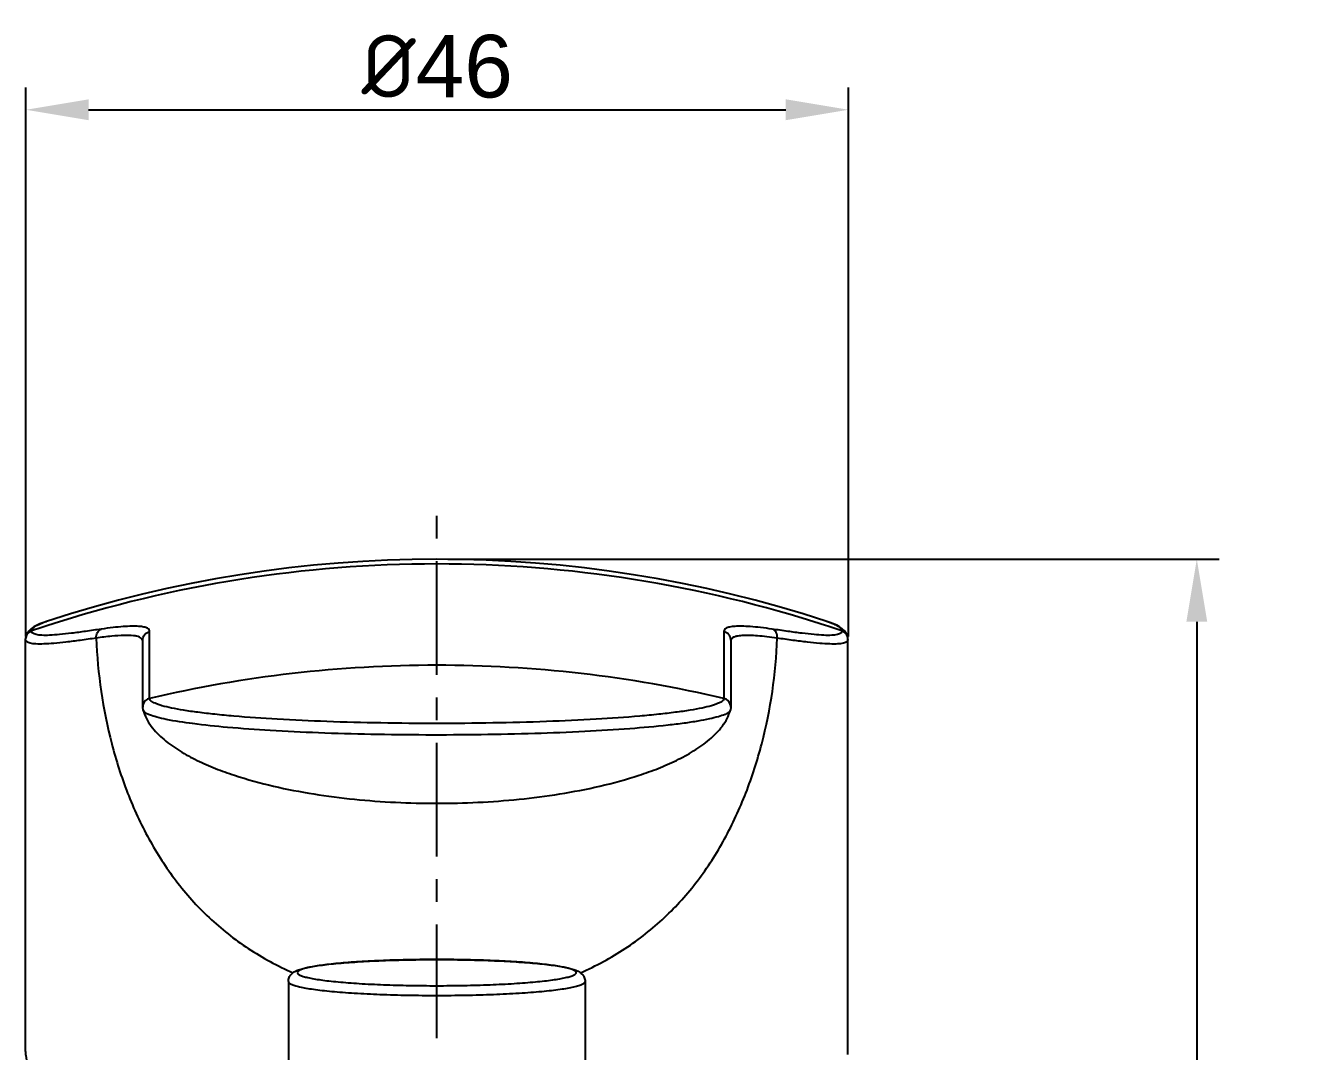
# Model space of a CAD drawing. Header units: millimetres. Extents: x 601 to 1195, y -13 to 407.
# Drawn here: x 1010.8 to 1082.3, y 266.5 to 323.9 of the extents above; entities that cross this region are included whole.
import ezdxf

# ---------------------------------------------------------------- set-up
doc = ezdxf.new("R2010")
doc.units = ezdxf.units.MM
doc.header["$LTSCALE"] = 0.1
doc.linetypes.add('CENTERX2', pattern=[101.6, 63.5, -12.7, 12.7, -12.7])
doc.layers.add('CENTER', color=1, linetype='CENTERX2')
doc.layers.add('DIM', color=3, linetype='Continuous')
doc.styles.get("Standard").update_dxf_attribs({"font": 'arial.ttf'})
doc.dimstyles.new('ISO-25', dxfattribs={"dimtxt": 3.5, "dimasz": 3.5, "dimexe": 1.25, "dimexo": 0.625, "dimtad": 1, "dimtih": 1, "dimtoh": 1, "dimdec": 1, "dimdsep": 46, "dimtxsty": 'Standard', "dimcen": 2.5, "dimclrd": 5, "dimclre": 5, "dimclrt": 5, "dimadec": 0, "dimazin": 0, "dimtfac": 1, "dimtdec": 1, "dimtmove": 0, "dimatfit": 3, "dimfxl": 1, "dimarcsym": 0})

# ---------------------------------------------------------------- blocks, each defined once
blk = doc.blocks.new('*D9')
at = {"layer": 'Defpoints', "color": 0, "transparency": 16777216}
for p in [(1033.819, 294.026), (1057.171, 177.234), (1076.334, 177.234)]:
    blk.add_point(p, dxfattribs=at)
at = {"layer": 'DIM', "color": 5, "lineweight": -2, "transparency": 16777216}
for p, q in [((1034.444, 294.026), (1077.584, 294.026)), ((1076.334, 290.526), (1076.334, 238.042)), ((1076.334, 180.734), (1076.334, 233.218)), ((1057.796, 177.234), (1077.584, 177.234))]:
    blk.add_line(p, q, dxfattribs=at)
at = {"layer": 'DIM', "color": 5, "transparency": 16777216}
for points in [[(1075.751, 290.526), (1076.917, 290.526), (1076.334, 294.026)], [(1075.751, 180.734), (1076.917, 180.734), (1076.334, 177.234)]]:
    blk.add_solid(points, dxfattribs=at)
at = {"layer": 'DIM', "color": 5, "transparency": 16777216, "insert": (1076.334, 235.63), "char_height": 3.5, "attachment_point": 5}
blk.add_mtext('116.8', dxfattribs=at)
blk = doc.blocks.new('*D11')
at = {"layer": 'Defpoints', "color": 0, "transparency": 16777216}
for p in [(1056.845, 319.161), (1010.843, 289.071), (1056.845, 289.071)]:
    blk.add_point(p, dxfattribs=at)
at = {"layer": 'DIM', "color": 5, "lineweight": -2, "transparency": 16777216}
for p, q in [((1010.843, 289.696), (1010.843, 320.411)), ((1056.845, 289.696), (1056.845, 320.411)), ((1014.343, 319.161), (1053.345, 319.161))]:
    blk.add_line(p, q, dxfattribs=at)
at = {"layer": 'DIM', "color": 5, "transparency": 16777216}
for points in [[(1014.343, 319.744), (1014.343, 318.577), (1010.843, 319.161)], [(1053.345, 319.744), (1053.345, 318.577), (1056.845, 319.161)]]:
    blk.add_solid(points, dxfattribs=at)
at = {"layer": 'DIM', "color": 5, "transparency": 16777216, "insert": (1033.844, 321.573), "char_height": 3.5, "attachment_point": 5}
blk.add_mtext('{\\fISOCPEUR|b0|i0|c0|p34;%%C}46', dxfattribs=at)

msp = doc.modelspace()

# ---------------------------------------------------------------- linework, layer by layer
at = {"color": 7, "linetype": 'Continuous'}
for p, q in [((1011.994, 290.547), (1011.998, 290.548)), ((1055.64, 290.548), (1055.643, 290.547)), ((1056.193, 290.329), (1056.009, 290.413)), ((1010.819, 289.543), (1010.819, 289.553)), ((1010.819, 266.496), (1010.819, 289.543)), ((1017.371, 285.754), (1017.371, 289.492)), ((1017.757, 286.239), (1017.757, 289.977)), ((1049.881, 289.977), (1049.881, 286.239)), ((1050.267, 289.492), (1050.267, 285.754)), ((1056.819, 289.543), (1056.819, 289.552)), ((1056.819, 266.496), (1056.819, 289.543)), ((1017.393, 285.591), (1017.371, 285.754)), ((1017.393, 285.59), (1017.393, 285.591)), ((1050.267, 285.754), (1050.245, 285.591)), ((1050.245, 285.591), (1050.245, 285.59)), ((1025.519, 270.406), (1025.519, 258.061)), ((1042.119, 270.406), (1042.119, 258.061))]:
    msp.add_line(p, q, dxfattribs=at)
for points in [[(1011.624, 290.41), (1011.439, 290.326), (1011.279, 290.237), (1011.134, 290.135), (1011.001, 290.009)], [(1011.994, 290.547), (1011.833, 290.492), (1011.624, 290.41)], [(1056.009, 290.413), (1055.8, 290.494), (1055.643, 290.547)], [(1056.819, 289.552), (1056.81, 289.654), (1056.741, 289.856), (1056.632, 290.014), (1056.499, 290.139), (1056.354, 290.24), (1056.193, 290.329)], [(1011.001, 290.009), (1010.893, 289.848), (1010.827, 289.644), (1010.819, 289.553)]]:
    msp.add_lwpolyline(points, dxfattribs=at)
for centre, radius, start, end in [((1033.819, 223.837), 70.19, 71.88746, 108.11284), ((1033.817, 223.327), 70.432, 89.99845, 107.98876), ((1033.821, 223.327), 70.432, 72.01142, 90.00155), ((1033.768, 223.48), 70.272, 107.9892, 108.76924), ((1033.87, 223.48), 70.272, 71.23074, 72.01098), ((1033.818, 217.65), 70.444, 89.99941, 103.17969), ((1033.82, 217.65), 70.444, 76.82031, 90.00059), ((1017.867, 285.754), 0.496, 160.60381, 172.14673), ((1017.87, 285.752), 0.499, 103.1301, 160.57335), ((1049.768, 285.752), 0.499, 19.42478, 76.86644), ((1049.771, 285.754), 0.496, 7.85199, 19.39417), ((1017.867, 285.754), 0.496, 172.20673, 180.05264), ((1049.771, 285.754), 0.496, 359.94752, 7.79204)]:
    msp.add_arc(centre, radius, start, end, dxfattribs=at)
for points, knots in [([(1011.158, 290.015), (1011.158, 290.062), (1011.197, 290.138), (1011.28, 290.217), (1011.418, 290.314), (1011.658, 290.429), (1011.872, 290.507), (1011.994, 290.547)], [0, 0, 0, 0, 0.136275, 0.22703, 0.3375, 0.62333, 1, 1, 1, 1]), ([(1017.757, 289.977), (1017.757, 290.013), (1017.739, 290.096), (1017.614, 290.188), (1017.412, 290.241), (1017.12, 290.274), (1016.734, 290.279), (1016.253, 290.256), (1015.682, 290.202), (1015.273, 290.147), (1015.054, 290.115)], [0, 0, 0, 0, 0.037623, 0.083791, 0.154829, 0.257545, 0.393703, 0.56336, 0.765831, 1, 1, 1, 1]), ([(1052.584, 290.115), (1052.365, 290.147), (1051.956, 290.202), (1051.385, 290.256), (1050.904, 290.279), (1050.518, 290.274), (1050.226, 290.241), (1050.024, 290.188), (1049.899, 290.096), (1049.881, 290.013), (1049.881, 289.977)], [0, 0, 0, 0, 0.234173, 0.436644, 0.606296, 0.742447, 0.84516, 0.916203, 0.962375, 1, 1, 1, 1]), ([(1055.643, 290.547), (1055.766, 290.507), (1055.98, 290.429), (1056.22, 290.314), (1056.358, 290.217), (1056.441, 290.138), (1056.48, 290.062), (1056.48, 290.015)], [0, 0, 0, 0, 0.376663, 0.662489, 0.772961, 0.863723, 1, 1, 1, 1]), ([(1010.819, 289.553), (1010.821, 289.653), (1010.889, 289.857), (1011.063, 289.982), (1011.158, 290.015)], [0, 0, 0, 0, 0.499524, 1, 1, 1, 1]), ([(1014.774, 289.61), (1014.474, 289.568), (1013.91, 289.489), (1013.119, 289.389), (1012.44, 289.318), (1011.877, 289.28), (1011.435, 289.278), (1011.14, 289.307), (1010.97, 289.36), (1010.885, 289.407), (1010.83, 289.469), (1010.819, 289.52), (1010.819, 289.543)], [0, 0, 0, 0, 0.222867, 0.418723, 0.586331, 0.724691, 0.833186, 0.912001, 0.940947, 0.963862, 0.982501, 1, 1, 1, 1]), ([(1015.054, 290.115), (1014.759, 290.071), (1014.204, 289.99), (1013.425, 289.885), (1012.757, 289.81), (1012.202, 289.767), (1011.765, 289.761), (1011.475, 289.787), (1011.306, 289.837), (1011.223, 289.882), (1011.169, 289.942), (1011.158, 289.991), (1011.158, 290.015)], [0, 0, 0, 0, 0.222773, 0.418687, 0.586442, 0.724974, 0.8336, 0.912437, 0.941331, 0.964142, 0.982638, 1, 1, 1, 1]), ([(1014.774, 289.61), (1014.764, 289.717), (1014.799, 289.931), (1014.963, 290.084), (1015.054, 290.115)], [0, 0, 0, 0, 0.528697, 1, 1, 1, 1]), ([(1017.191, 289.669), (1017.145, 289.69), (1017.033, 289.723), (1016.748, 289.764), (1016.276, 289.769), (1015.581, 289.721), (1015.061, 289.653), (1014.774, 289.61)], [0, 0, 0, 0, 0.062523, 0.141936, 0.35525, 0.642044, 1, 1, 1, 1]), ([(1014.774, 289.61), (1014.85, 287.622), (1015.274, 284.666), (1016.466, 280.947), (1017.658, 278.363), (1019.173, 276.002), (1021.035, 273.917), (1023.247, 272.173), (1024.911, 271.278), (1025.781, 270.897)], [0, 0, 0, 0, 0.260777, 0.387314, 0.510993, 0.632683, 0.753688, 0.875623, 1, 1, 1, 1]), ([(1017.371, 289.463), (1017.36, 289.506), (1017.32, 289.597), (1017.236, 289.649), (1017.191, 289.669)], [0, 0, 0, 0, 0.476741, 1, 1, 1, 1]), ([(1017.371, 289.492), (1017.371, 289.601), (1017.448, 289.827), (1017.65, 289.952), (1017.757, 289.977)], [0, 0, 0, 0, 0.499633, 1, 1, 1, 1]), ([(1041.858, 270.897), (1042.727, 271.278), (1044.391, 272.173), (1046.603, 273.917), (1048.465, 276.002), (1049.981, 278.363), (1051.172, 280.948), (1052.364, 284.667), (1052.788, 287.622), (1052.864, 289.61)], [0, 0, 0, 0, 0.12437, 0.246307, 0.367315, 0.489008, 0.612687, 0.739223, 1, 1, 1, 1]), ([(1050.267, 289.492), (1050.267, 289.601), (1050.19, 289.827), (1049.988, 289.952), (1049.881, 289.977)], [0, 0, 0, 0, 0.499632, 1, 1, 1, 1]), ([(1052.864, 289.61), (1052.669, 289.64), (1052.301, 289.69), (1051.784, 289.741), (1051.341, 289.766), (1050.976, 289.765), (1050.687, 289.739), (1050.474, 289.691), (1050.321, 289.602), (1050.278, 289.508), (1050.267, 289.463)], [0, 0, 0, 0, 0.218551, 0.40982, 0.572945, 0.7074, 0.813229, 0.891831, 0.948832, 1, 1, 1, 1]), ([(1056.48, 290.015), (1056.48, 289.991), (1056.469, 289.942), (1056.415, 289.882), (1056.332, 289.837), (1056.163, 289.787), (1055.873, 289.761), (1055.436, 289.767), (1054.882, 289.81), (1054.213, 289.885), (1053.434, 289.99), (1052.879, 290.071), (1052.584, 290.115)], [0, 0, 0, 0, 0.017362, 0.035856, 0.058665, 0.087554, 0.166381, 0.274997, 0.413524, 0.581275, 0.77721, 1, 1, 1, 1]), ([(1052.864, 289.61), (1052.874, 289.717), (1052.839, 289.931), (1052.675, 290.084), (1052.584, 290.115)], [0, 0, 0, 0, 0.528697, 1, 1, 1, 1]), ([(1056.819, 289.543), (1056.819, 289.52), (1056.808, 289.469), (1056.753, 289.407), (1056.668, 289.36), (1056.498, 289.307), (1056.204, 289.278), (1055.761, 289.28), (1055.198, 289.318), (1054.519, 289.389), (1053.728, 289.489), (1053.164, 289.568), (1052.864, 289.61)], [0, 0, 0, 0, 0.017499, 0.036136, 0.059048, 0.08799, 0.166796, 0.27528, 0.413634, 0.581239, 0.777116, 1, 1, 1, 1]), ([(1056.819, 289.552), (1056.817, 289.652), (1056.75, 289.856), (1056.575, 289.982), (1056.48, 290.015)], [0, 0, 0, 0, 0.49952, 1, 1, 1, 1]), ([(1049.881, 286.239), (1049.881, 286.186), (1049.817, 286.102), (1049.7, 286.026), (1049.563, 285.958), (1049.39, 285.893), (1049.086, 285.799), (1048.614, 285.688), (1047.942, 285.567), (1047.133, 285.452), (1046.197, 285.343), (1044.72, 285.203), (1042.63, 285.058), (1039.888, 284.933), (1036.913, 284.856), (1033.819, 284.83), (1030.725, 284.856), (1027.75, 284.933), (1025.008, 285.058), (1022.918, 285.203), (1021.441, 285.343), (1020.505, 285.452), (1019.696, 285.567), (1019.024, 285.688), (1018.552, 285.799), (1018.248, 285.893), (1018.075, 285.958), (1017.938, 286.026), (1017.821, 286.102), (1017.757, 286.186), (1017.757, 286.239)], [0, 0, 0, 0, 0.004843, 0.008476, 0.013114, 0.018813, 0.025592, 0.042397, 0.063472, 0.088652, 0.117726, 0.150426, 0.225464, 0.310949, 0.403637, 0.5, 0.596363, 0.689051, 0.774536, 0.849574, 0.882274, 0.911348, 0.936528, 0.957603, 0.974408, 0.981187, 0.986886, 0.991524, 0.995157, 1, 1, 1, 1]), ([(1017.393, 285.59), (1017.481, 285.267), (1017.814, 284.647), (1018.559, 283.903), (1019.444, 283.281), (1020.415, 282.757), (1021.439, 282.312), (1022.858, 281.803), (1024.691, 281.305), (1026.938, 280.873), (1029.979, 280.482), (1033.819, 280.299), (1037.659, 280.482), (1040.7, 280.873), (1042.947, 281.305), (1044.78, 281.803), (1046.199, 282.312), (1047.224, 282.757), (1048.194, 283.281), (1049.079, 283.903), (1049.824, 284.647), (1050.157, 285.267), (1050.245, 285.59)], [0, 0, 0, 0, 0.02797, 0.057196, 0.087339, 0.11808, 0.149213, 0.180616, 0.24393, 0.307683, 0.371687, 0.5, 0.628313, 0.692317, 0.75607, 0.819384, 0.850787, 0.88192, 0.912661, 0.942804, 0.97203, 1, 1, 1, 1]), ([(1050.17, 285.483), (1050.105, 285.425), (1049.908, 285.324), (1049.537, 285.199), (1049.027, 285.076), (1048.384, 284.956), (1047.612, 284.841), (1046.346, 284.688), (1044.499, 284.525), (1042.013, 284.373), (1039.237, 284.263), (1036.269, 284.199), (1033.214, 284.184), (1030.18, 284.218), (1027.276, 284.301), (1024.603, 284.428), (1022.257, 284.594), (1020.322, 284.794), (1018.997, 284.992), (1018.197, 285.173), (1017.795, 285.3), (1017.531, 285.419), (1017.408, 285.534), (1017.393, 285.59)], [0, 0, 0, 0, 0.007902, 0.01972, 0.035565, 0.055392, 0.07906, 0.106391, 0.171083, 0.247255, 0.332252, 0.423089, 0.516567, 0.609393, 0.698296, 0.780148, 0.852083, 0.911601, 0.956695, 0.973384, 0.986047, 0.994745, 1, 1, 1, 1]), ([(1050.245, 285.59), (1050.243, 285.58), (1050.227, 285.539), (1050.196, 285.506), (1050.17, 285.483)], [0, 0, 0, 0, 0.217344, 1, 1, 1, 1]), ([(1025.519, 270.406), (1025.519, 270.447), (1025.527, 270.525), (1025.563, 270.633), (1025.613, 270.725), (1025.671, 270.801), (1025.732, 270.861), (1025.81, 270.921), (1025.947, 271.004), (1026.166, 271.088), (1026.46, 271.167), (1026.806, 271.237), (1027.211, 271.302), (1027.676, 271.362), (1028.199, 271.417), (1028.775, 271.466), (1029.4, 271.511), (1030.069, 271.549), (1031.027, 271.592), (1032.281, 271.627), (1033.819, 271.641), (1035.358, 271.627), (1036.612, 271.592), (1037.57, 271.549), (1038.238, 271.511), (1038.863, 271.466), (1039.44, 271.417), (1039.962, 271.362), (1040.428, 271.302), (1040.833, 271.237), (1041.179, 271.167), (1041.473, 271.088), (1041.691, 271.003), (1041.852, 270.907), (1041.952, 270.821), (1042.025, 270.725), (1042.076, 270.633), (1042.111, 270.525), (1042.119, 270.446), (1042.119, 270.406)], [0, 0, 0, 0, 0.006978, 0.013454, 0.019504, 0.024985, 0.029825, 0.034198, 0.04209, 0.057298, 0.074402, 0.094577, 0.118157, 0.14516, 0.175453, 0.208815, 0.244964, 0.283571, 0.324275, 0.4104, 0.500014, 0.589629, 0.675752, 0.716456, 0.755062, 0.79121, 0.824571, 0.854862, 0.881863, 0.905442, 0.925617, 0.942719, 0.957927, 0.965818, 0.975019, 0.980487, 0.986545, 0.993037, 1, 1, 1, 1]), ([(1041.619, 270.904), (1041.619, 270.916), (1041.611, 270.944), (1041.58, 270.98), (1041.531, 271.015), (1041.465, 271.05), (1041.38, 271.084), (1041.278, 271.119), (1041.158, 271.152), (1040.963, 271.199), (1040.677, 271.254), (1040.285, 271.315), (1039.83, 271.371), (1039.317, 271.424), (1038.752, 271.471), (1037.909, 271.529), (1036.766, 271.585), (1035.322, 271.625), (1033.819, 271.639), (1032.317, 271.625), (1030.872, 271.585), (1029.73, 271.529), (1028.886, 271.471), (1028.321, 271.424), (1027.808, 271.371), (1027.354, 271.315), (1026.961, 271.254), (1026.675, 271.199), (1026.48, 271.152), (1026.36, 271.119), (1026.258, 271.084), (1026.173, 271.05), (1026.107, 271.015), (1026.059, 270.98), (1026.027, 270.944), (1026.019, 270.916), (1026.019, 270.904)], [0, 0, 0, 0, 0.002341, 0.005219, 0.008938, 0.01364, 0.019384, 0.026197, 0.034087, 0.043048, 0.064136, 0.08931, 0.11836, 0.151024, 0.187, 0.225954, 0.311295, 0.403816, 0.5, 0.596184, 0.688705, 0.774046, 0.813, 0.848976, 0.88164, 0.91069, 0.935864, 0.956952, 0.965913, 0.973803, 0.980616, 0.98636, 0.991062, 0.994781, 0.997659, 1, 1, 1, 1]), ([(1025.519, 270.406), (1025.519, 270.393), (1025.528, 270.364), (1025.561, 270.325), (1025.613, 270.288), (1025.683, 270.251), (1025.773, 270.214), (1025.882, 270.178), (1026.01, 270.142), (1026.217, 270.092), (1026.521, 270.033), (1026.939, 269.969), (1027.423, 269.909), (1027.969, 269.853), (1028.57, 269.802), (1029.468, 269.74), (1030.683, 269.681), (1032.22, 269.638), (1033.819, 269.624), (1035.418, 269.638), (1036.955, 269.681), (1038.171, 269.74), (1039.068, 269.802), (1039.67, 269.853), (1040.215, 269.909), (1040.699, 269.969), (1041.117, 270.033), (1041.421, 270.092), (1041.628, 270.142), (1041.756, 270.178), (1041.865, 270.214), (1041.955, 270.251), (1042.026, 270.288), (1042.077, 270.325), (1042.11, 270.364), (1042.119, 270.393), (1042.119, 270.406)], [0, 0, 0, 0, 0.002341, 0.005219, 0.008938, 0.01364, 0.019384, 0.026197, 0.034087, 0.043048, 0.064136, 0.08931, 0.11836, 0.151024, 0.187, 0.225954, 0.311294, 0.403816, 0.5, 0.596184, 0.688706, 0.774046, 0.813, 0.848976, 0.88164, 0.91069, 0.935864, 0.956952, 0.965913, 0.973803, 0.980616, 0.98636, 0.991062, 0.994781, 0.997659, 1, 1, 1, 1]), ([(1026.019, 270.904), (1026.019, 270.892), (1026.027, 270.864), (1026.059, 270.828), (1026.107, 270.793), (1026.173, 270.758), (1026.258, 270.723), (1026.36, 270.689), (1026.48, 270.656), (1026.675, 270.609), (1026.961, 270.554), (1027.354, 270.493), (1027.808, 270.437), (1028.321, 270.384), (1028.886, 270.337), (1029.73, 270.278), (1030.872, 270.223), (1032.317, 270.182), (1033.819, 270.169), (1035.322, 270.182), (1036.766, 270.223), (1037.909, 270.278), (1038.752, 270.337), (1039.317, 270.384), (1039.83, 270.437), (1040.285, 270.493), (1040.677, 270.554), (1040.963, 270.609), (1041.158, 270.656), (1041.278, 270.689), (1041.38, 270.723), (1041.465, 270.758), (1041.531, 270.793), (1041.58, 270.828), (1041.611, 270.864), (1041.619, 270.892), (1041.619, 270.904)], [0, 0, 0, 0, 0.002341, 0.005219, 0.008938, 0.01364, 0.019384, 0.026197, 0.034087, 0.043048, 0.064136, 0.08931, 0.11836, 0.151024, 0.187, 0.225954, 0.311295, 0.403816, 0.5, 0.596184, 0.688705, 0.774046, 0.813, 0.848976, 0.88164, 0.91069, 0.935864, 0.956952, 0.965913, 0.973803, 0.980616, 0.98636, 0.991062, 0.994781, 0.997659, 1, 1, 1, 1]), ([(1010.819, 266.496), (1010.819, 266.39), (1010.832, 266.194), (1010.911, 265.929), (1011.053, 265.724), (1011.187, 265.637), (1011.258, 265.605)], [0, 0, 0, 0, 0.302042, 0.555937, 0.779744, 1, 1, 1, 1]), ([(1056.812, 266.326), (1056.813, 266.339), (1056.817, 266.396), (1056.819, 266.453), (1056.819, 266.496)], [0, 0, 0, 0, 0.241532, 1, 1, 1, 1])]:
    msp.add_open_spline(points, degree=3, knots=knots, dxfattribs=at)
at = {"layer": 'CENTER'}
msp.add_line((1033.819, 145.32), (1033.819, 297.458), dxfattribs=at)

# ---------------------------------------------------------------- dimensions: what is measured, and where the dimension line sits
at = {"layer": 'DIM'}
dim = msp.add_linear_dim(base=(1056.845, 319.161), p1=(1010.843, 289.071), p2=(1056.845, 289.071), text='{\\fISOCPEUR|b0|i0|c0|p34;%%C}<>', dimstyle='ISO-25', dxfattribs=at)
dim.commit()
dim.dimension.update_dxf_attribs({"geometry": '*D11', "text_midpoint": (1033.844, 321.573)})
dim = msp.add_linear_dim(base=(1076.334, 177.234), p1=(1033.819, 294.026), p2=(1057.171, 177.234), angle=90, dimstyle='ISO-25', dxfattribs=at)
dim.commit()
dim.dimension.update_dxf_attribs({"geometry": '*D9', "text_midpoint": (1076.334, 235.63)})

doc.saveas('drawing.dxf')
